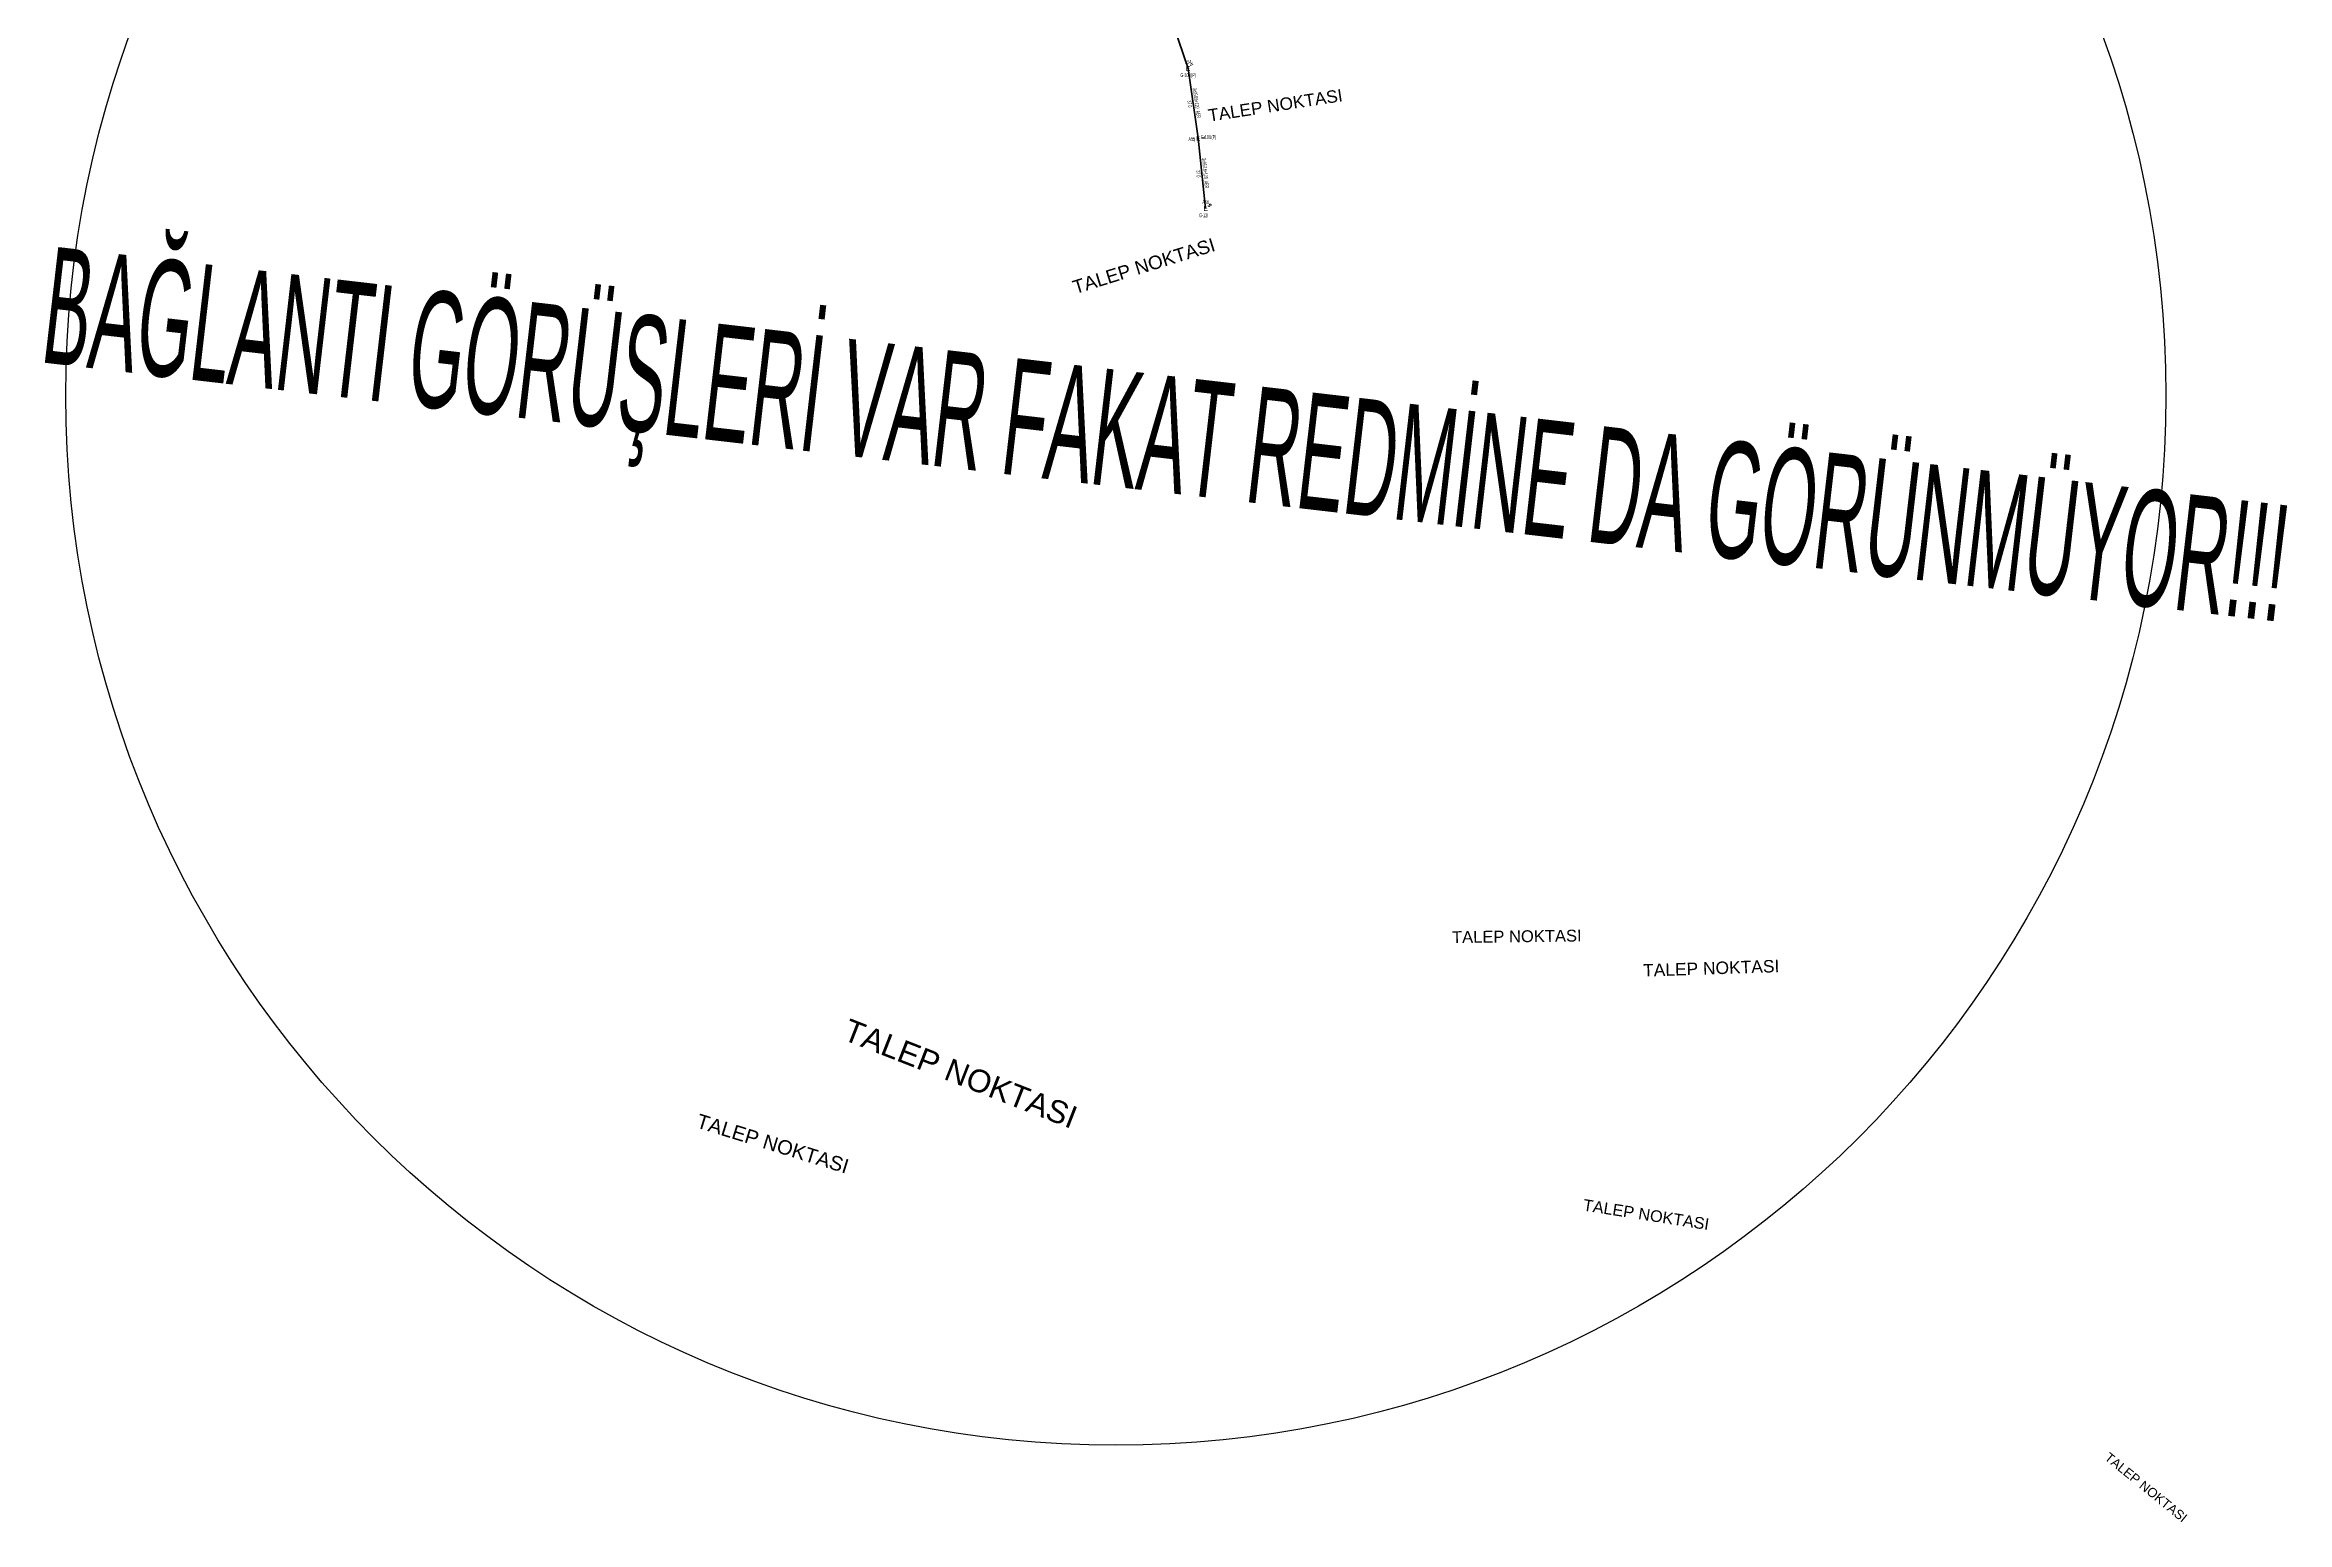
# Model space of a CAD drawing. Header units: millimetres. Extents: x 433713 to 438874, y 4028328 to 4034517.
# Drawn here: x 434582 to 435764, y 4030247 to 4031027 of the extents above; entities that cross this region are included whole.
import ezdxf
from ezdxf.enums import TextEntityAlignment as Align

# ---------------------------------------------------------------- set-up
doc = ezdxf.new("R2010")
doc.units = ezdxf.units.MM
for name, color, linetype, lineweight in [('DIREK_AG_YENI', 108, 'Continuous', 25), ('HAT_AG_HAVAI_YENI', 3, 'Continuous', 50), ('KULLANICI', 1, 'Continuous', 25)]:
    doc.layers.add(name, color=color, linetype=linetype, lineweight=lineweight)
doc.styles.add('Direk', font='B_CAD')
doc.styles.get("Standard").update_dxf_attribs({"font": 'Arial'})

msp = doc.modelspace()

# ---------------------------------------------------------------- linework, layer by layer
at = {"layer": 'HAT_AG_HAVAI_YENI'}
for p, q in [((435171.940003, 4031051.236593), (435184.557024, 4031014.038021)), ((435184.557024, 4031014.038021), (435189.884757, 4030977.218037)), ((435189.884757, 4030977.218037), (435193.788, 4030940.131))]:
    msp.add_line(p, q, dxfattribs=at)
at = {"layer": 'KULLANICI'}
msp.add_circle((435146.483852, 4030841.631319), 553.666974, dxfattribs=at)

# ---------------------------------------------------------------- texts
at = {"layer": 'DIREK_AG_YENI', "width": 0.53}
for s, p in [('G-10U(P)', (435184.557024, 4031010.538021)), ('A54', (435184.557024, 4031017.538021)), ('A55', (435186.411752, 4030976.784178)), ('G-10U(P)', (435195.316262, 4030977.896559)), ('A56', (435193.788, 4030943.631)), ('G-12I', (435192.776285, 4030936.631))]:
    msp.add_text(s, height=2.05, dxfattribs=at).set_placement(p, align=Align.MIDDLE_CENTER)
at = {"layer": 'DIREK_AG_YENI', "style": 'Direk'}
for p in [(435184.557024, 4031014.038021), (435189.884757, 4030977.218037), (435193.788, 4030940.131)]:
    msp.add_text('E', height=2.5, dxfattribs=at).set_placement(p, align=Align.MIDDLE_CENTER)
at = {"layer": 'DIREK_AG_YENI', "color": 32, "style": 'Direk'}
for s, rotation, p in [('4', 499.116687, (435186.389682, 4031016.154944)), ('4', 456.564347, (435192.666401, 4030977.538131)), ('5', 129.942731, (435195.934722, 4030941.92866)), ('4', 486.938729, (435196.02598, 4030941.81369))]:
    msp.add_text(s, height=2, rotation=rotation, dxfattribs=at).set_placement(p, align=Align.MIDDLE_CENTER)
at = {"layer": 'DIREK_AG_YENI', "color": 4, "style": 'Direk'}
msp.add_text('q', height=2, dxfattribs=at).set_placement((435187.404039, 4030976.908138), align=Align.MIDDLE_CENTER)
at = {"layer": 'HAT_AG_HAVAI_YENI', "lineweight": 30, "width": 0.53}
for rotation, p in [(278.233371, (435188.06213, 4030995.749754)), (276.007802, (435192.681641, 4030958.763517))]:
    msp.add_text('3x95/16+120_AER', height=2.05, rotation=rotation, dxfattribs=at).set_placement(p, align=Align.CENTER)
for rotation, p in [(278.233371, (435186.379652, 4030995.506305)), (276.007802, (435190.990978, 4030958.585589))]:
    msp.add_text('37.0', height=2.05, rotation=rotation, dxfattribs=at).set_placement(p, align=Align.TOP_CENTER)
at = {"layer": 'KULLANICI'}
for height, rotation, p in [(6.5371, 8.7462, (435230.50905, 4030994.628392)), (7.1178, 17.1759, (435161.185002, 4030909.910931)), (6.2449, 0.7298, (435357.854956, 4030556.339782)), (6.5657, 1.9092, (435460.347468, 4030539.564923)), (11.8918, 338.6294, (435064.555623, 4030483.953901)), (7.5981, 342.8318, (434965.528858, 4030447.037544)), (6.131, 351.1096, (435426.056247, 4030409.625874)), (4.884, 320.8696, (435689.648439, 4030265.754211))]:
    msp.add_text('TALEP NOKTASI', height=height, rotation=rotation, dxfattribs=at).set_placement(p, align=Align.MIDDLE_CENTER)
at = {"layer": 'KULLANICI', "width": 0.432373}
msp.add_text('BAĞLANTI GÖRÜŞLERİ VAR FAKAT REDMİNE DA GÖRÜNMÜYOR!!!', height=61.4347, rotation=353.3865, dxfattribs=at).set_placement((435173.046635, 4030821.198451), align=Align.MIDDLE_CENTER)

doc.saveas('drawing.dxf')
